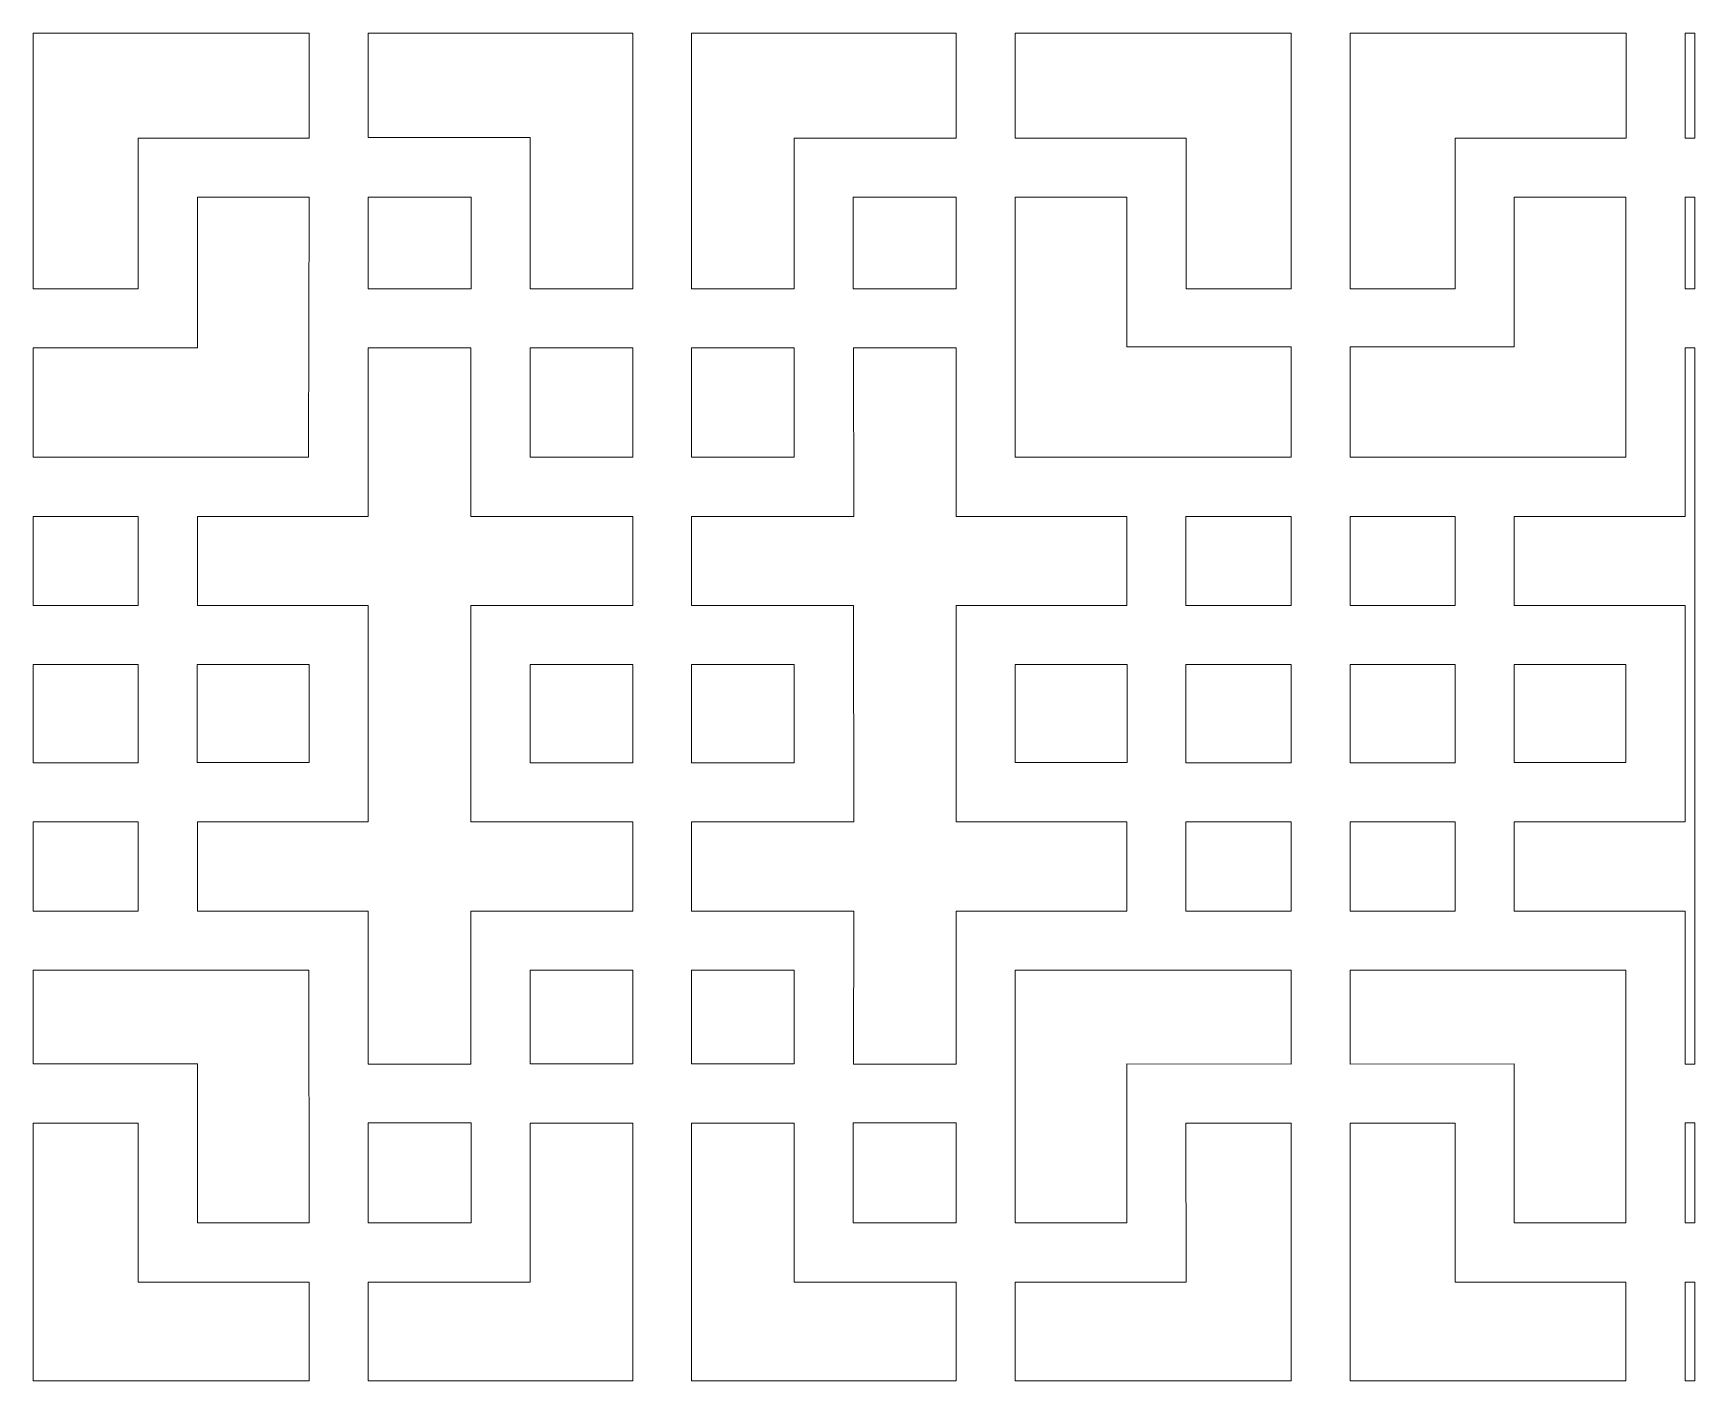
# Model space of a CAD drawing. Header units: centimetres. Extents: x -193 to 324, y -200 to 64.
# Drawn here: x -140.6 to -90, y -24.3 to 16.8 of the extents above; entities that cross this region are included whole.
import ezdxf

# ---------------------------------------------------------------- set-up
doc = ezdxf.new("R2010")
doc.units = ezdxf.units.CM
doc.header["$MEASUREMENT"] = 0
doc.layers.add('layer 1', color=7, linetype='Continuous')

msp = doc.modelspace()

# ---------------------------------------------------------------- linework, layer by layer
at = {"layer": 'layer 1', "color": 114, "lineweight": 9}
for points, knots in [([(-137.39316, 13.57046), (-137.39316, 13.57046), (-137.39315, 8.98046), (-137.39315, 8.98046), (-137.39315, 8.98046), (-137.39315, 8.98046), (-140.59065, 8.98046), (-140.59065, 8.98046), (-140.59065, 8.98046), (-140.59065, 8.98046), (-140.59065, 16.77046), (-140.59065, 16.77046), (-140.59065, 16.77046), (-140.59065, 16.77046), (-132.18565, 16.77046), (-132.18565, 16.77046), (-132.18565, 16.77046), (-132.18565, 16.77046), (-132.18565, 13.57046), (-132.18565, 13.57046), (-132.18565, 13.57046), (-132.18565, 13.57046), (-137.39316, 13.57046), (-137.39316, 13.57046)], [0, 0, 0, 0, 0.14285714, 0.14285714, 0.14285714, 0.14285714, 0.28571429, 0.28571429, 0.28571429, 0.28571429, 0.42857143, 0.42857143, 0.42857143, 0.42857143, 0.57142857, 0.57142857, 0.57142857, 0.57142857, 0.71428571, 0.71428571, 0.71428571, 0.71428571, 1, 1, 1, 1]), ([(-125.45315, 13.59604), (-125.45315, 13.59604), (-130.38565, 13.59604), (-130.38565, 13.59604), (-130.38565, 13.59604), (-130.38565, 13.59604), (-130.38565, 16.77046), (-130.38565, 16.77046), (-130.38565, 16.77046), (-130.38565, 16.77046), (-122.32815, 16.77046), (-122.32815, 16.77046), (-122.32815, 16.77046), (-122.32815, 16.77046), (-122.32815, 8.98046), (-122.32815, 8.98046), (-122.32815, 8.98046), (-122.32815, 8.98046), (-125.45315, 8.98046), (-125.45315, 8.98046), (-125.45315, 8.98046), (-125.45315, 8.98046), (-125.45315, 13.59604), (-125.45315, 13.59604)], [0, 0, 0, 0, 0.14285714, 0.14285714, 0.14285714, 0.14285714, 0.28571429, 0.28571429, 0.28571429, 0.28571429, 0.42857143, 0.42857143, 0.42857143, 0.42857143, 0.57142857, 0.57142857, 0.57142857, 0.57142857, 0.71428571, 0.71428571, 0.71428571, 0.71428571, 1, 1, 1, 1]), ([(-112.48065, 16.77046), (-112.48065, 16.77046), (-112.48065, 13.57046), (-112.48065, 13.57046), (-112.48065, 13.57046), (-112.48065, 13.57046), (-117.41315, 13.57047), (-117.41315, 13.57047), (-117.41315, 13.57047), (-117.41315, 13.57047), (-117.41315, 8.98046), (-117.41315, 8.98046), (-117.41315, 8.98046), (-117.41315, 8.98046), (-120.53815, 8.98046), (-120.53815, 8.98046), (-120.53815, 8.98046), (-120.53815, 8.98046), (-120.53815, 16.77046), (-120.53815, 16.77046), (-120.53815, 16.77046), (-120.53815, 16.77046), (-112.48065, 16.77046), (-112.48065, 16.77046)], [0, 0, 0, 0, 0.14285714, 0.14285714, 0.14285714, 0.14285714, 0.28571429, 0.28571429, 0.28571429, 0.28571429, 0.42857143, 0.42857143, 0.42857143, 0.42857143, 0.57142857, 0.57142857, 0.57142857, 0.57142857, 0.71428571, 0.71428571, 0.71428571, 0.71428571, 1, 1, 1, 1]), ([(-102.27565, 16.77046), (-102.27565, 16.77046), (-102.27565, 8.98046), (-102.27565, 8.98046), (-102.27565, 8.98046), (-102.27565, 8.98046), (-105.47315, 8.98046), (-105.47315, 8.98046), (-105.47315, 8.98046), (-105.47315, 8.98046), (-105.47315, 13.57046), (-105.47315, 13.57046), (-105.47315, 13.57046), (-105.47315, 13.57046), (-110.68065, 13.57046), (-110.68065, 13.57046), (-110.68065, 13.57046), (-110.68065, 13.57046), (-110.68065, 16.77046), (-110.68065, 16.77046), (-110.68065, 16.77046), (-110.68065, 16.77046), (-102.27565, 16.77046), (-102.27565, 16.77046)], [0, 0, 0, 0, 0.14285714, 0.14285714, 0.14285714, 0.14285714, 0.28571429, 0.28571429, 0.28571429, 0.28571429, 0.42857143, 0.42857143, 0.42857143, 0.42857143, 0.57142857, 0.57142857, 0.57142857, 0.57142857, 0.71428571, 0.71428571, 0.71428571, 0.71428571, 1, 1, 1, 1]), ([(-100.47609, 16.77046), (-100.47609, 16.77046), (-100.47609, 8.98046), (-100.47609, 8.98046), (-100.47609, 8.98046), (-100.47609, 8.98046), (-97.27859, 8.98046), (-97.27859, 8.98046), (-97.27859, 8.98046), (-97.27859, 8.98046), (-97.27859, 13.57046), (-97.27859, 13.57046), (-97.27859, 13.57046), (-97.27859, 13.57046), (-92.07109, 13.57046), (-92.07109, 13.57046), (-92.07109, 13.57046), (-92.07109, 13.57046), (-92.07109, 16.77046), (-92.07109, 16.77046), (-92.07109, 16.77046), (-92.07109, 16.77046), (-100.47609, 16.77046), (-100.47609, 16.77046)], [0, 0, 0, 0, 0.14285714, 0.14285714, 0.14285714, 0.14285714, 0.28571429, 0.28571429, 0.28571429, 0.28571429, 0.42857143, 0.42857143, 0.42857143, 0.42857143, 0.57142857, 0.57142857, 0.57142857, 0.57142857, 0.71428571, 0.71428571, 0.71428571, 0.71428571, 1, 1, 1, 1]), ([(-89.97662, 16.77046), (-89.97662, 16.77046), (-89.9766, 13.57046), (-89.9766, 13.57046), (-89.9766, 13.57046), (-89.9766, 13.57046), (-90.27109, 13.57046), (-90.27109, 13.57046), (-90.27109, 13.57046), (-90.27109, 13.57046), (-90.27109, 16.77046), (-90.27109, 16.77046), (-90.27109, 16.77046), (-90.27109, 16.77046), (-89.97662, 16.77046), (-89.97662, 16.77046)], [0, 0, 0, 0, 0.2, 0.2, 0.2, 0.2, 0.4, 0.4, 0.4, 0.4, 0.6, 0.6, 0.6, 0.6, 1, 1, 1, 1]), ([(-132.20426, 3.8454), (-132.20426, 3.8454), (-140.59065, 3.84547), (-140.59065, 3.84547), (-140.59065, 3.84547), (-140.59065, 3.84547), (-140.59065, 7.18047), (-140.59065, 7.18047), (-140.59065, 7.18047), (-140.59065, 7.18047), (-135.59065, 7.18001), (-135.59065, 7.18001), (-135.59065, 7.18001), (-135.59065, 7.18001), (-135.59065, 11.77046), (-135.59065, 11.77046), (-135.59065, 11.77046), (-135.59065, 11.77046), (-132.18815, 11.77046), (-132.18815, 11.77046), (-132.18815, 11.77046), (-132.18815, 11.77046), (-132.20426, 3.8454), (-132.20426, 3.8454)], [0, 0, 0, 0, 0.14285714, 0.14285714, 0.14285714, 0.14285714, 0.28571429, 0.28571429, 0.28571429, 0.28571429, 0.42857143, 0.42857143, 0.42857143, 0.42857143, 0.57142857, 0.57142857, 0.57142857, 0.57142857, 0.71428571, 0.71428571, 0.71428571, 0.71428571, 1, 1, 1, 1]), ([(-130.38565, 11.77046), (-130.38565, 11.77046), (-127.25315, 11.77046), (-127.25315, 11.77046), (-127.25315, 11.77046), (-127.25315, 11.77046), (-127.25315, 8.98046), (-127.25315, 8.98046), (-127.25315, 8.98046), (-127.25315, 8.98046), (-130.38565, 8.98046), (-130.38565, 8.98046), (-130.38565, 8.98046), (-130.38565, 8.98046), (-130.38565, 11.77046), (-130.38565, 11.77046)], [0, 0, 0, 0, 0.2, 0.2, 0.2, 0.2, 0.4, 0.4, 0.4, 0.4, 0.6, 0.6, 0.6, 0.6, 1, 1, 1, 1]), ([(-115.61315, 11.77046), (-115.61315, 11.77046), (-112.48065, 11.77046), (-112.48065, 11.77046), (-112.48065, 11.77046), (-112.48065, 11.77046), (-112.48065, 8.98046), (-112.48065, 8.98046), (-112.48065, 8.98046), (-112.48065, 8.98046), (-115.61315, 8.98046), (-115.61315, 8.98046), (-115.61315, 8.98046), (-115.61315, 8.98046), (-115.61315, 11.77046), (-115.61315, 11.77046)], [0, 0, 0, 0, 0.2, 0.2, 0.2, 0.2, 0.4, 0.4, 0.4, 0.4, 0.6, 0.6, 0.6, 0.6, 1, 1, 1, 1]), ([(-110.67815, 3.84547), (-110.67815, 3.84547), (-110.67815, 11.77046), (-110.67815, 11.77046), (-110.67815, 11.77046), (-110.67815, 11.77046), (-107.27412, 11.77046), (-107.27412, 11.77046), (-107.27412, 11.77046), (-107.27412, 11.77046), (-107.27565, 7.21421), (-107.27565, 7.21421), (-107.27565, 7.21421), (-107.27565, 7.21421), (-102.27565, 7.21421), (-102.27565, 7.21421), (-102.27565, 7.21421), (-102.27565, 7.21421), (-102.27565, 3.84547), (-102.27565, 3.84547), (-102.27565, 3.84547), (-102.27565, 3.84547), (-110.67815, 3.84547), (-110.67815, 3.84547)], [0, 0, 0, 0, 0.14285714, 0.14285714, 0.14285714, 0.14285714, 0.28571429, 0.28571429, 0.28571429, 0.28571429, 0.42857143, 0.42857143, 0.42857143, 0.42857143, 0.57142857, 0.57142857, 0.57142857, 0.57142857, 0.71428571, 0.71428571, 0.71428571, 0.71428571, 1, 1, 1, 1]), ([(-92.07359, 3.84547), (-92.07359, 3.84547), (-92.07359, 11.77046), (-92.07359, 11.77046), (-92.07359, 11.77046), (-92.07359, 11.77046), (-95.47762, 11.77046), (-95.47762, 11.77046), (-95.47762, 11.77046), (-95.47762, 11.77046), (-95.47609, 7.21421), (-95.47609, 7.21421), (-95.47609, 7.21421), (-95.47609, 7.21421), (-100.47609, 7.21421), (-100.47609, 7.21421), (-100.47609, 7.21421), (-100.47609, 7.21421), (-100.47609, 3.84547), (-100.47609, 3.84547), (-100.47609, 3.84547), (-100.47609, 3.84547), (-92.07359, 3.84547), (-92.07359, 3.84547)], [0, 0, 0, 0, 0.14285714, 0.14285714, 0.14285714, 0.14285714, 0.28571429, 0.28571429, 0.28571429, 0.28571429, 0.42857143, 0.42857143, 0.42857143, 0.42857143, 0.57142857, 0.57142857, 0.57142857, 0.57142857, 0.71428571, 0.71428571, 0.71428571, 0.71428571, 1, 1, 1, 1]), ([(-89.97662, 11.77046), (-89.97662, 11.77046), (-89.9766, 8.98046), (-89.9766, 8.98046), (-89.9766, 8.98046), (-89.9766, 8.98046), (-90.27109, 8.98046), (-90.27109, 8.98046), (-90.27109, 8.98046), (-90.27109, 8.98046), (-90.27109, 11.77046), (-90.27109, 11.77046), (-90.27109, 11.77046), (-90.27109, 11.77046), (-89.97662, 11.77046), (-89.97662, 11.77046)], [0, 0, 0, 0, 0.2, 0.2, 0.2, 0.2, 0.4, 0.4, 0.4, 0.4, 0.6, 0.6, 0.6, 0.6, 1, 1, 1, 1]), ([(-130.38564, -0.66954), (-130.38564, -0.66954), (-130.38565, -7.26452), (-130.38565, -7.26452), (-130.38565, -7.26452), (-130.38565, -7.26452), (-135.59065, -7.26453), (-135.59065, -7.26453), (-135.59065, -7.26453), (-135.59065, -7.26453), (-135.59065, -9.98453), (-135.59065, -9.98453), (-135.59065, -9.98453), (-135.59065, -9.98453), (-130.38565, -9.98453), (-130.38565, -9.98453), (-130.38565, -9.98453), (-130.38565, -9.98453), (-130.38565, -14.64454), (-130.38565, -14.64454), (-130.38565, -14.64454), (-130.38565, -14.64454), (-127.25815, -14.64454), (-127.25815, -14.64454), (-127.25815, -14.64454), (-127.25815, -14.64454), (-127.25815, -9.98205), (-127.25815, -9.98205), (-127.25815, -9.98205), (-127.25815, -9.98205), (-122.32315, -9.98453), (-122.32315, -9.98453), (-122.32315, -9.98453), (-122.32315, -9.98453), (-122.32315, -7.26453), (-122.32315, -7.26453), (-122.32315, -7.26453), (-122.32315, -7.26453), (-127.25815, -7.26453), (-127.25815, -7.26453), (-127.25815, -7.26453), (-127.25815, -7.26453), (-127.25815, -0.66955), (-127.25815, -0.66955), (-127.25815, -0.66955), (-127.25815, -0.66955), (-122.32315, -0.66954), (-122.32315, -0.66954), (-122.32315, -0.66954), (-122.32315, -0.66954), (-122.32315, 2.04297), (-122.32315, 2.04297), (-122.32315, 2.04297), (-122.32315, 2.04297), (-127.25815, 2.04296), (-127.25815, 2.04296), (-127.25815, 2.04296), (-127.25815, 2.04296), (-127.25815, 7.18047), (-127.25815, 7.18047), (-127.25815, 7.18047), (-127.25815, 7.18047), (-130.38565, 7.18047), (-130.38565, 7.18047), (-130.38565, 7.18047), (-130.38565, 7.18047), (-130.38565, 2.04297), (-130.38565, 2.04297), (-130.38565, 2.04297), (-130.38565, 2.04297), (-135.59065, 2.04297), (-135.59065, 2.04297), (-135.59065, 2.04297), (-135.59065, 2.04297), (-135.59065, -0.66954), (-135.59065, -0.66954), (-135.59065, -0.66954), (-135.59065, -0.66954), (-130.38564, -0.66954), (-130.38564, -0.66954)], [0, 0, 0, 0, 0.04761905, 0.04761905, 0.04761905, 0.04761905, 0.0952381, 0.0952381, 0.0952381, 0.0952381, 0.14285714, 0.14285714, 0.14285714, 0.14285714, 0.19047619, 0.19047619, 0.19047619, 0.19047619, 0.23809524, 0.23809524, 0.23809524, 0.23809524, 0.28571429, 0.28571429, 0.28571429, 0.28571429, 0.33333333, 0.33333333, 0.33333333, 0.33333333, 0.38095238, 0.38095238, 0.38095238, 0.38095238, 0.42857143, 0.42857143, 0.42857143, 0.42857143, 0.47619048, 0.47619048, 0.47619048, 0.47619048, 0.52380952, 0.52380952, 0.52380952, 0.52380952, 0.57142857, 0.57142857, 0.57142857, 0.57142857, 0.61904762, 0.61904762, 0.61904762, 0.61904762, 0.66666667, 0.66666667, 0.66666667, 0.66666667, 0.71428571, 0.71428571, 0.71428571, 0.71428571, 0.76190476, 0.76190476, 0.76190476, 0.76190476, 0.80952381, 0.80952381, 0.80952381, 0.80952381, 0.85714286, 0.85714286, 0.85714286, 0.85714286, 0.9047619, 0.9047619, 0.9047619, 0.9047619, 1, 1, 1, 1]), ([(-125.45315, 7.17797), (-125.45315, 7.17797), (-122.32315, 7.17797), (-122.32315, 7.17797), (-122.32315, 7.17797), (-122.32315, 7.17797), (-122.32315, 3.84547), (-122.32315, 3.84547), (-122.32315, 3.84547), (-122.32315, 3.84547), (-125.45315, 3.84547), (-125.45315, 3.84547), (-125.45315, 3.84547), (-125.45315, 3.84547), (-125.45315, 7.17797), (-125.45315, 7.17797)], [0, 0, 0, 0, 0.2, 0.2, 0.2, 0.2, 0.4, 0.4, 0.4, 0.4, 0.6, 0.6, 0.6, 0.6, 1, 1, 1, 1]), ([(-115.59567, -7.26453), (-115.59567, -7.26453), (-115.60815, -0.66953), (-115.60815, -0.66953), (-115.60815, -0.66953), (-115.60815, -0.66953), (-120.54315, -0.66954), (-120.54315, -0.66954), (-120.54315, -0.66954), (-120.54315, -0.66954), (-120.54315, 2.04297), (-120.54315, 2.04297), (-120.54315, 2.04297), (-120.54315, 2.04297), (-115.59568, 2.04297), (-115.59568, 2.04297), (-115.59568, 2.04297), (-115.59568, 2.04297), (-115.60815, 7.18047), (-115.60815, 7.18047), (-115.60815, 7.18047), (-115.60815, 7.18047), (-112.48065, 7.18047), (-112.48065, 7.18047), (-112.48065, 7.18047), (-112.48065, 7.18047), (-112.48065, 2.04297), (-112.48065, 2.04297), (-112.48065, 2.04297), (-112.48065, 2.04297), (-107.27565, 2.04297), (-107.27565, 2.04297), (-107.27565, 2.04297), (-107.27565, 2.04297), (-107.27565, -0.66954), (-107.27565, -0.66954), (-107.27565, -0.66954), (-107.27565, -0.66954), (-112.48065, -0.66953), (-112.48065, -0.66953), (-112.48065, -0.66953), (-112.48065, -0.66953), (-112.48065, -7.26454), (-112.48065, -7.26454), (-112.48065, -7.26454), (-112.48065, -7.26454), (-107.27565, -7.26453), (-107.27565, -7.26453), (-107.27565, -7.26453), (-107.27565, -7.26453), (-107.27565, -9.98453), (-107.27565, -9.98453), (-107.27565, -9.98453), (-107.27565, -9.98453), (-112.48065, -9.98204), (-112.48065, -9.98204), (-112.48065, -9.98204), (-112.48065, -9.98204), (-112.48065, -14.64454), (-112.48065, -14.64454), (-112.48065, -14.64454), (-112.48065, -14.64454), (-115.60815, -14.64454), (-115.60815, -14.64454), (-115.60815, -14.64454), (-115.60815, -14.64454), (-115.59568, -9.98453), (-115.59568, -9.98453), (-115.59568, -9.98453), (-115.59568, -9.98453), (-120.54315, -9.98453), (-120.54315, -9.98453), (-120.54315, -9.98453), (-120.54315, -9.98453), (-120.54315, -7.26453), (-120.54315, -7.26453), (-120.54315, -7.26453), (-120.54315, -7.26453), (-115.59567, -7.26453), (-115.59567, -7.26453)], [0, 0, 0, 0, 0.04761905, 0.04761905, 0.04761905, 0.04761905, 0.0952381, 0.0952381, 0.0952381, 0.0952381, 0.14285714, 0.14285714, 0.14285714, 0.14285714, 0.19047619, 0.19047619, 0.19047619, 0.19047619, 0.23809524, 0.23809524, 0.23809524, 0.23809524, 0.28571429, 0.28571429, 0.28571429, 0.28571429, 0.33333333, 0.33333333, 0.33333333, 0.33333333, 0.38095238, 0.38095238, 0.38095238, 0.38095238, 0.42857143, 0.42857143, 0.42857143, 0.42857143, 0.47619048, 0.47619048, 0.47619048, 0.47619048, 0.52380952, 0.52380952, 0.52380952, 0.52380952, 0.57142857, 0.57142857, 0.57142857, 0.57142857, 0.61904762, 0.61904762, 0.61904762, 0.61904762, 0.66666667, 0.66666667, 0.66666667, 0.66666667, 0.71428571, 0.71428571, 0.71428571, 0.71428571, 0.76190476, 0.76190476, 0.76190476, 0.76190476, 0.80952381, 0.80952381, 0.80952381, 0.80952381, 0.85714286, 0.85714286, 0.85714286, 0.85714286, 0.9047619, 0.9047619, 0.9047619, 0.9047619, 1, 1, 1, 1]), ([(-120.54315, 7.17797), (-120.54315, 7.17797), (-117.41315, 7.17797), (-117.41315, 7.17797), (-117.41315, 7.17797), (-117.41315, 7.17797), (-117.41315, 3.84547), (-117.41315, 3.84547), (-117.41315, 3.84547), (-117.41315, 3.84547), (-120.54315, 3.84547), (-120.54315, 3.84547), (-120.54315, 3.84547), (-120.54315, 3.84547), (-120.54315, 7.17797), (-120.54315, 7.17797)], [0, 0, 0, 0, 0.2, 0.2, 0.2, 0.2, 0.4, 0.4, 0.4, 0.4, 0.6, 0.6, 0.6, 0.6, 1, 1, 1, 1]), ([(-89.97661, 7.18047), (-89.97661, 7.18047), (-89.9766, -14.64454), (-89.9766, -14.64454), (-89.9766, -14.64454), (-89.9766, -14.64454), (-90.27109, -14.64454), (-90.27109, -14.64454), (-90.27109, -14.64454), (-90.27109, -14.64454), (-90.27109, -9.98204), (-90.27109, -9.98204), (-90.27109, -9.98204), (-90.27109, -9.98204), (-95.47609, -9.98453), (-95.47609, -9.98453), (-95.47609, -9.98453), (-95.47609, -9.98453), (-95.47609, -7.26453), (-95.47609, -7.26453), (-95.47609, -7.26453), (-95.47609, -7.26453), (-90.27109, -7.26454), (-90.27109, -7.26454), (-90.27109, -7.26454), (-90.27109, -7.26454), (-90.27109, -0.66953), (-90.27109, -0.66953), (-90.27109, -0.66953), (-90.27109, -0.66953), (-95.47609, -0.66954), (-95.47609, -0.66954), (-95.47609, -0.66954), (-95.47609, -0.66954), (-95.47609, 2.04297), (-95.47609, 2.04297), (-95.47609, 2.04297), (-95.47609, 2.04297), (-90.27109, 2.04297), (-90.27109, 2.04297), (-90.27109, 2.04297), (-90.27109, 2.04297), (-90.27109, 7.18047), (-90.27109, 7.18047), (-90.27109, 7.18047), (-90.27109, 7.18047), (-89.97661, 7.18047), (-89.97661, 7.18047)], [0, 0, 0, 0, 0.07692308, 0.07692308, 0.07692308, 0.07692308, 0.15384615, 0.15384615, 0.15384615, 0.15384615, 0.23076923, 0.23076923, 0.23076923, 0.23076923, 0.30769231, 0.30769231, 0.30769231, 0.30769231, 0.38461538, 0.38461538, 0.38461538, 0.38461538, 0.46153846, 0.46153846, 0.46153846, 0.46153846, 0.53846154, 0.53846154, 0.53846154, 0.53846154, 0.61538462, 0.61538462, 0.61538462, 0.61538462, 0.69230769, 0.69230769, 0.69230769, 0.69230769, 0.76923077, 0.76923077, 0.76923077, 0.76923077, 0.84615385, 0.84615385, 0.84615385, 0.84615385, 1, 1, 1, 1]), ([(-140.59065, 2.04546), (-140.59065, 2.04546), (-137.39065, 2.04546), (-137.39065, 2.04546), (-137.39065, 2.04546), (-137.39065, 2.04546), (-137.39065, -0.66954), (-137.39065, -0.66954), (-137.39065, -0.66954), (-137.39065, -0.66954), (-140.59065, -0.66954), (-140.59065, -0.66954), (-140.59065, -0.66954), (-140.59065, -0.66954), (-140.59065, 2.04546), (-140.59065, 2.04546)], [0, 0, 0, 0, 0.2, 0.2, 0.2, 0.2, 0.4, 0.4, 0.4, 0.4, 0.6, 0.6, 0.6, 0.6, 1, 1, 1, 1]), ([(-105.47565, 2.04546), (-105.47565, 2.04546), (-102.27565, 2.04546), (-102.27565, 2.04546), (-102.27565, 2.04546), (-102.27565, 2.04546), (-102.27565, -0.66954), (-102.27565, -0.66954), (-102.27565, -0.66954), (-102.27565, -0.66954), (-105.47565, -0.66954), (-105.47565, -0.66954), (-105.47565, -0.66954), (-105.47565, -0.66954), (-105.47565, 2.04546), (-105.47565, 2.04546)], [0, 0, 0, 0, 0.2, 0.2, 0.2, 0.2, 0.4, 0.4, 0.4, 0.4, 0.6, 0.6, 0.6, 0.6, 1, 1, 1, 1]), ([(-97.27609, 2.04546), (-97.27609, 2.04546), (-100.47609, 2.04546), (-100.47609, 2.04546), (-100.47609, 2.04546), (-100.47609, 2.04546), (-100.47609, -0.66954), (-100.47609, -0.66954), (-100.47609, -0.66954), (-100.47609, -0.66954), (-97.27609, -0.66954), (-97.27609, -0.66954), (-97.27609, -0.66954), (-97.27609, -0.66954), (-97.27609, 2.04546), (-97.27609, 2.04546)], [0, 0, 0, 0, 0.2, 0.2, 0.2, 0.2, 0.4, 0.4, 0.4, 0.4, 0.6, 0.6, 0.6, 0.6, 1, 1, 1, 1]), ([(-140.59065, -2.46954), (-140.59065, -2.46954), (-137.39065, -2.46954), (-137.39065, -2.46954), (-137.39065, -2.46954), (-137.39065, -2.46954), (-137.39065, -5.46453), (-137.39065, -5.46453), (-137.39065, -5.46453), (-137.39065, -5.46453), (-140.59065, -5.46453), (-140.59065, -5.46453), (-140.59065, -5.46453), (-140.59065, -5.46453), (-140.59065, -2.46954), (-140.59065, -2.46954)], [0, 0, 0, 0, 0.2, 0.2, 0.2, 0.2, 0.4, 0.4, 0.4, 0.4, 0.6, 0.6, 0.6, 0.6, 1, 1, 1, 1]), ([(-135.59565, -2.46954), (-135.59565, -2.46954), (-132.18815, -2.46954), (-132.18815, -2.46954), (-132.18815, -2.46954), (-132.18815, -2.46954), (-132.18815, -5.45953), (-132.18815, -5.45953), (-132.18815, -5.45953), (-132.18815, -5.45953), (-135.59565, -5.45953), (-135.59565, -5.45953), (-135.59565, -5.45953), (-135.59565, -5.45953), (-135.59565, -2.46954), (-135.59565, -2.46954)], [0, 0, 0, 0, 0.2, 0.2, 0.2, 0.2, 0.4, 0.4, 0.4, 0.4, 0.6, 0.6, 0.6, 0.6, 1, 1, 1, 1]), ([(-125.45315, -2.46703), (-125.45315, -2.46703), (-122.32065, -2.46703), (-122.32065, -2.46703), (-122.32065, -2.46703), (-122.32065, -2.46703), (-122.32065, -5.46453), (-122.32065, -5.46453), (-122.32065, -5.46453), (-122.32065, -5.46453), (-125.45315, -5.46453), (-125.45315, -5.46453), (-125.45315, -5.46453), (-125.45315, -5.46453), (-125.45315, -2.46703), (-125.45315, -2.46703)], [0, 0, 0, 0, 0.2, 0.2, 0.2, 0.2, 0.4, 0.4, 0.4, 0.4, 0.6, 0.6, 0.6, 0.6, 1, 1, 1, 1]), ([(-120.54315, -2.46703), (-120.54315, -2.46703), (-117.41315, -2.46703), (-117.41315, -2.46703), (-117.41315, -2.46703), (-117.41315, -2.46703), (-117.41315, -5.46453), (-117.41315, -5.46453), (-117.41315, -5.46453), (-117.41315, -5.46453), (-120.54315, -5.46453), (-120.54315, -5.46453), (-120.54315, -5.46453), (-120.54315, -5.46453), (-120.54315, -2.46703), (-120.54315, -2.46703)], [0, 0, 0, 0, 0.2, 0.2, 0.2, 0.2, 0.4, 0.4, 0.4, 0.4, 0.6, 0.6, 0.6, 0.6, 1, 1, 1, 1]), ([(-110.67815, -2.46954), (-110.67815, -2.46954), (-107.27065, -2.46954), (-107.27065, -2.46954), (-107.27065, -2.46954), (-107.27065, -2.46954), (-107.27065, -5.45953), (-107.27065, -5.45953), (-107.27065, -5.45953), (-107.27065, -5.45953), (-110.67815, -5.45953), (-110.67815, -5.45953), (-110.67815, -5.45953), (-110.67815, -5.45953), (-110.67815, -2.46954), (-110.67815, -2.46954)], [0, 0, 0, 0, 0.2, 0.2, 0.2, 0.2, 0.4, 0.4, 0.4, 0.4, 0.6, 0.6, 0.6, 0.6, 1, 1, 1, 1]), ([(-105.47565, -2.46954), (-105.47565, -2.46954), (-102.27565, -2.46954), (-102.27565, -2.46954), (-102.27565, -2.46954), (-102.27565, -2.46954), (-102.27565, -5.46453), (-102.27565, -5.46453), (-102.27565, -5.46453), (-102.27565, -5.46453), (-105.47565, -5.46453), (-105.47565, -5.46453), (-105.47565, -5.46453), (-105.47565, -5.46453), (-105.47565, -2.46954), (-105.47565, -2.46954)], [0, 0, 0, 0, 0.2, 0.2, 0.2, 0.2, 0.4, 0.4, 0.4, 0.4, 0.6, 0.6, 0.6, 0.6, 1, 1, 1, 1]), ([(-97.27609, -2.46954), (-97.27609, -2.46954), (-100.47609, -2.46954), (-100.47609, -2.46954), (-100.47609, -2.46954), (-100.47609, -2.46954), (-100.47609, -5.46453), (-100.47609, -5.46453), (-100.47609, -5.46453), (-100.47609, -5.46453), (-97.27609, -5.46453), (-97.27609, -5.46453), (-97.27609, -5.46453), (-97.27609, -5.46453), (-97.27609, -2.46954), (-97.27609, -2.46954)], [0, 0, 0, 0, 0.2, 0.2, 0.2, 0.2, 0.4, 0.4, 0.4, 0.4, 0.6, 0.6, 0.6, 0.6, 1, 1, 1, 1]), ([(-92.07359, -2.46954), (-92.07359, -2.46954), (-95.48109, -2.46954), (-95.48109, -2.46954), (-95.48109, -2.46954), (-95.48109, -2.46954), (-95.48109, -5.45953), (-95.48109, -5.45953), (-95.48109, -5.45953), (-95.48109, -5.45953), (-92.07359, -5.45953), (-92.07359, -5.45953), (-92.07359, -5.45953), (-92.07359, -5.45953), (-92.07359, -2.46954), (-92.07359, -2.46954)], [0, 0, 0, 0, 0.2, 0.2, 0.2, 0.2, 0.4, 0.4, 0.4, 0.4, 0.6, 0.6, 0.6, 0.6, 1, 1, 1, 1]), ([(-140.59014, -7.2604), (-140.59014, -7.2604), (-137.39225, -7.2604), (-137.39225, -7.2604), (-137.39225, -7.2604), (-137.39225, -7.2604), (-137.39225, -9.98676), (-137.39225, -9.98676), (-137.39225, -9.98676), (-137.39225, -9.98676), (-140.59014, -9.98676), (-140.59014, -9.98676), (-140.59014, -9.98676), (-140.59014, -9.98676), (-140.59014, -7.2604), (-140.59014, -7.2604)], [0, 0, 0, 0, 0.2, 0.2, 0.2, 0.2, 0.4, 0.4, 0.4, 0.4, 0.6, 0.6, 0.6, 0.6, 1, 1, 1, 1]), ([(-105.47565, -7.26204), (-105.47565, -7.26204), (-102.27565, -7.26204), (-102.27565, -7.26204), (-102.27565, -7.26204), (-102.27565, -7.26204), (-102.27565, -9.98453), (-102.27565, -9.98453), (-102.27565, -9.98453), (-102.27565, -9.98453), (-105.47565, -9.98453), (-105.47565, -9.98453), (-105.47565, -9.98453), (-105.47565, -9.98453), (-105.47565, -7.26204), (-105.47565, -7.26204)], [0, 0, 0, 0, 0.2, 0.2, 0.2, 0.2, 0.4, 0.4, 0.4, 0.4, 0.6, 0.6, 0.6, 0.6, 1, 1, 1, 1]), ([(-97.27609, -7.26204), (-97.27609, -7.26204), (-100.47609, -7.26204), (-100.47609, -7.26204), (-100.47609, -7.26204), (-100.47609, -7.26204), (-100.47609, -9.98453), (-100.47609, -9.98453), (-100.47609, -9.98453), (-100.47609, -9.98453), (-97.27609, -9.98453), (-97.27609, -9.98453), (-97.27609, -9.98453), (-97.27609, -9.98453), (-97.27609, -7.26204), (-97.27609, -7.26204)], [0, 0, 0, 0, 0.2, 0.2, 0.2, 0.2, 0.4, 0.4, 0.4, 0.4, 0.6, 0.6, 0.6, 0.6, 1, 1, 1, 1]), ([(-135.59065, -14.63954), (-135.59065, -14.63954), (-140.59065, -14.64076), (-140.59065, -14.64076), (-140.59065, -14.64076), (-140.59065, -14.64076), (-140.59065, -11.78454), (-140.59065, -11.78454), (-140.59065, -11.78454), (-140.59065, -11.78454), (-132.19355, -11.78454), (-132.19355, -11.78454), (-132.19355, -11.78454), (-132.19355, -11.78454), (-132.18815, -19.48704), (-132.18815, -19.48704), (-132.18815, -19.48704), (-132.18815, -19.48704), (-135.59065, -19.48704), (-135.59065, -19.48704), (-135.59065, -19.48704), (-135.59065, -19.48704), (-135.59065, -14.63954), (-135.59065, -14.63954)], [0, 0, 0, 0, 0.14285714, 0.14285714, 0.14285714, 0.14285714, 0.28571429, 0.28571429, 0.28571429, 0.28571429, 0.42857143, 0.42857143, 0.42857143, 0.42857143, 0.57142857, 0.57142857, 0.57142857, 0.57142857, 0.71428571, 0.71428571, 0.71428571, 0.71428571, 1, 1, 1, 1]), ([(-125.45315, -11.78204), (-125.45315, -11.78204), (-122.32315, -11.78204), (-122.32315, -11.78204), (-122.32315, -11.78204), (-122.32315, -11.78204), (-122.32315, -14.63954), (-122.32315, -14.63954), (-122.32315, -14.63954), (-122.32315, -14.63954), (-125.45315, -14.63954), (-125.45315, -14.63954), (-125.45315, -14.63954), (-125.45315, -14.63954), (-125.45315, -11.78204), (-125.45315, -11.78204)], [0, 0, 0, 0, 0.2, 0.2, 0.2, 0.2, 0.4, 0.4, 0.4, 0.4, 0.6, 0.6, 0.6, 0.6, 1, 1, 1, 1]), ([(-120.54315, -11.78204), (-120.54315, -11.78204), (-117.41065, -11.78204), (-117.41065, -11.78204), (-117.41065, -11.78204), (-117.41065, -11.78204), (-117.41065, -14.63954), (-117.41065, -14.63954), (-117.41065, -14.63954), (-117.41065, -14.63954), (-120.54315, -14.63954), (-120.54315, -14.63954), (-120.54315, -14.63954), (-120.54315, -14.63954), (-120.54315, -11.78204), (-120.54315, -11.78204)], [0, 0, 0, 0, 0.2, 0.2, 0.2, 0.2, 0.4, 0.4, 0.4, 0.4, 0.6, 0.6, 0.6, 0.6, 1, 1, 1, 1]), ([(-107.27565, -14.63954), (-107.27565, -14.63954), (-102.27565, -14.64454), (-102.27565, -14.64454), (-102.27565, -14.64454), (-102.27565, -14.64454), (-102.27565, -11.78454), (-102.27565, -11.78454), (-102.27565, -11.78454), (-102.27565, -11.78454), (-110.67815, -11.78454), (-110.67815, -11.78454), (-110.67815, -11.78454), (-110.67815, -11.78454), (-110.67815, -19.48704), (-110.67815, -19.48704), (-110.67815, -19.48704), (-110.67815, -19.48704), (-107.27565, -19.48704), (-107.27565, -19.48704), (-107.27565, -19.48704), (-107.27565, -19.48704), (-107.27565, -14.63954), (-107.27565, -14.63954)], [0, 0, 0, 0, 0.14285714, 0.14285714, 0.14285714, 0.14285714, 0.28571429, 0.28571429, 0.28571429, 0.28571429, 0.42857143, 0.42857143, 0.42857143, 0.42857143, 0.57142857, 0.57142857, 0.57142857, 0.57142857, 0.71428571, 0.71428571, 0.71428571, 0.71428571, 1, 1, 1, 1]), ([(-95.47609, -14.63954), (-95.47609, -14.63954), (-100.47609, -14.64454), (-100.47609, -14.64454), (-100.47609, -14.64454), (-100.47609, -14.64454), (-100.47609, -11.78454), (-100.47609, -11.78454), (-100.47609, -11.78454), (-100.47609, -11.78454), (-92.07359, -11.78454), (-92.07359, -11.78454), (-92.07359, -11.78454), (-92.07359, -11.78454), (-92.07359, -19.48704), (-92.07359, -19.48704), (-92.07359, -19.48704), (-92.07359, -19.48704), (-95.47609, -19.48704), (-95.47609, -19.48704), (-95.47609, -19.48704), (-95.47609, -19.48704), (-95.47609, -14.63954), (-95.47609, -14.63954)], [0, 0, 0, 0, 0.14285714, 0.14285714, 0.14285714, 0.14285714, 0.28571429, 0.28571429, 0.28571429, 0.28571429, 0.42857143, 0.42857143, 0.42857143, 0.42857143, 0.57142857, 0.57142857, 0.57142857, 0.57142857, 0.71428571, 0.71428571, 0.71428571, 0.71428571, 1, 1, 1, 1]), ([(-140.59065, -16.44204), (-140.59065, -16.44204), (-137.39065, -16.44204), (-137.39065, -16.44204), (-137.39065, -16.44204), (-137.39065, -16.44204), (-137.39314, -21.28704), (-137.39314, -21.28704), (-137.39314, -21.28704), (-137.39314, -21.28704), (-132.18815, -21.28704), (-132.18815, -21.28704), (-132.18815, -21.28704), (-132.18815, -21.28704), (-132.18815, -24.29704), (-132.18815, -24.29704), (-132.18815, -24.29704), (-132.18815, -24.29704), (-140.59065, -24.29704), (-140.59065, -24.29704), (-140.59065, -24.29704), (-140.59065, -24.29704), (-140.59065, -16.44204), (-140.59065, -16.44204)], [0, 0, 0, 0, 0.14285714, 0.14285714, 0.14285714, 0.14285714, 0.28571429, 0.28571429, 0.28571429, 0.28571429, 0.42857143, 0.42857143, 0.42857143, 0.42857143, 0.57142857, 0.57142857, 0.57142857, 0.57142857, 0.71428571, 0.71428571, 0.71428571, 0.71428571, 1, 1, 1, 1]), ([(-130.38565, -16.43954), (-130.38565, -16.43954), (-127.25315, -16.43954), (-127.25315, -16.43954), (-127.25315, -16.43954), (-127.25315, -16.43954), (-127.25315, -19.48704), (-127.25315, -19.48704), (-127.25315, -19.48704), (-127.25315, -19.48704), (-130.38565, -19.48704), (-130.38565, -19.48704), (-130.38565, -19.48704), (-130.38565, -19.48704), (-130.38565, -16.43954), (-130.38565, -16.43954)], [0, 0, 0, 0, 0.2, 0.2, 0.2, 0.2, 0.4, 0.4, 0.4, 0.4, 0.6, 0.6, 0.6, 0.6, 1, 1, 1, 1]), ([(-125.45315, -21.28704), (-125.45315, -21.28704), (-125.45315, -16.44204), (-125.45315, -16.44204), (-125.45315, -16.44204), (-125.45315, -16.44204), (-122.32315, -16.44204), (-122.32315, -16.44204), (-122.32315, -16.44204), (-122.32315, -16.44204), (-122.32315, -24.29704), (-122.32315, -24.29704), (-122.32315, -24.29704), (-122.32315, -24.29704), (-130.38565, -24.29704), (-130.38565, -24.29704), (-130.38565, -24.29704), (-130.38565, -24.29704), (-130.38565, -21.28704), (-130.38565, -21.28704), (-130.38565, -21.28704), (-130.38565, -21.28704), (-125.45315, -21.28704), (-125.45315, -21.28704)], [0, 0, 0, 0, 0.14285714, 0.14285714, 0.14285714, 0.14285714, 0.28571429, 0.28571429, 0.28571429, 0.28571429, 0.42857143, 0.42857143, 0.42857143, 0.42857143, 0.57142857, 0.57142857, 0.57142857, 0.57142857, 0.71428571, 0.71428571, 0.71428571, 0.71428571, 1, 1, 1, 1]), ([(-120.54315, -24.29704), (-120.54315, -24.29704), (-120.54315, -16.44204), (-120.54315, -16.44204), (-120.54315, -16.44204), (-120.54315, -16.44204), (-117.41064, -16.44204), (-117.41064, -16.44204), (-117.41064, -16.44204), (-117.41064, -16.44204), (-117.41315, -21.28704), (-117.41315, -21.28704), (-117.41315, -21.28704), (-117.41315, -21.28704), (-112.48065, -21.28704), (-112.48065, -21.28704), (-112.48065, -21.28704), (-112.48065, -21.28704), (-112.48065, -24.29704), (-112.48065, -24.29704), (-112.48065, -24.29704), (-112.48065, -24.29704), (-120.54315, -24.29704), (-120.54315, -24.29704)], [0, 0, 0, 0, 0.14285714, 0.14285714, 0.14285714, 0.14285714, 0.28571429, 0.28571429, 0.28571429, 0.28571429, 0.42857143, 0.42857143, 0.42857143, 0.42857143, 0.57142857, 0.57142857, 0.57142857, 0.57142857, 0.71428571, 0.71428571, 0.71428571, 0.71428571, 1, 1, 1, 1]), ([(-115.61315, -16.43954), (-115.61315, -16.43954), (-112.48065, -16.43954), (-112.48065, -16.43954), (-112.48065, -16.43954), (-112.48065, -16.43954), (-112.48065, -19.48704), (-112.48065, -19.48704), (-112.48065, -19.48704), (-112.48065, -19.48704), (-115.61315, -19.48704), (-115.61315, -19.48704), (-115.61315, -19.48704), (-115.61315, -19.48704), (-115.61315, -16.43954), (-115.61315, -16.43954)], [0, 0, 0, 0, 0.2, 0.2, 0.2, 0.2, 0.4, 0.4, 0.4, 0.4, 0.6, 0.6, 0.6, 0.6, 1, 1, 1, 1]), ([(-102.27565, -24.29704), (-102.27565, -24.29704), (-102.27565, -16.44204), (-102.27565, -16.44204), (-102.27565, -16.44204), (-102.27565, -16.44204), (-105.47565, -16.44204), (-105.47565, -16.44204), (-105.47565, -16.44204), (-105.47565, -16.44204), (-105.47315, -21.28704), (-105.47315, -21.28704), (-105.47315, -21.28704), (-105.47315, -21.28704), (-110.67815, -21.28704), (-110.67815, -21.28704), (-110.67815, -21.28704), (-110.67815, -21.28704), (-110.67815, -24.29704), (-110.67815, -24.29704), (-110.67815, -24.29704), (-110.67815, -24.29704), (-102.27565, -24.29704), (-102.27565, -24.29704)], [0, 0, 0, 0, 0.14285714, 0.14285714, 0.14285714, 0.14285714, 0.28571429, 0.28571429, 0.28571429, 0.28571429, 0.42857143, 0.42857143, 0.42857143, 0.42857143, 0.57142857, 0.57142857, 0.57142857, 0.57142857, 0.71428571, 0.71428571, 0.71428571, 0.71428571, 1, 1, 1, 1]), ([(-100.47609, -24.29704), (-100.47609, -24.29704), (-100.47609, -16.44204), (-100.47609, -16.44204), (-100.47609, -16.44204), (-100.47609, -16.44204), (-97.27609, -16.44204), (-97.27609, -16.44204), (-97.27609, -16.44204), (-97.27609, -16.44204), (-97.27859, -21.28704), (-97.27859, -21.28704), (-97.27859, -21.28704), (-97.27859, -21.28704), (-92.07359, -21.28704), (-92.07359, -21.28704), (-92.07359, -21.28704), (-92.07359, -21.28704), (-92.07359, -24.29704), (-92.07359, -24.29704), (-92.07359, -24.29704), (-92.07359, -24.29704), (-100.47609, -24.29704), (-100.47609, -24.29704)], [0, 0, 0, 0, 0.14285714, 0.14285714, 0.14285714, 0.14285714, 0.28571429, 0.28571429, 0.28571429, 0.28571429, 0.42857143, 0.42857143, 0.42857143, 0.42857143, 0.57142857, 0.57142857, 0.57142857, 0.57142857, 0.71428571, 0.71428571, 0.71428571, 0.71428571, 1, 1, 1, 1]), ([(-89.97661, -16.43954), (-89.97661, -16.43954), (-89.9766, -19.48704), (-89.9766, -19.48704), (-89.9766, -19.48704), (-89.9766, -19.48704), (-90.27109, -19.48704), (-90.27109, -19.48704), (-90.27109, -19.48704), (-90.27109, -19.48704), (-90.27109, -16.43954), (-90.27109, -16.43954), (-90.27109, -16.43954), (-90.27109, -16.43954), (-89.97661, -16.43954), (-89.97661, -16.43954)], [0, 0, 0, 0, 0.2, 0.2, 0.2, 0.2, 0.4, 0.4, 0.4, 0.4, 0.6, 0.6, 0.6, 0.6, 1, 1, 1, 1]), ([(-89.97661, -21.28704), (-89.97661, -21.28704), (-89.9766, -24.29704), (-89.9766, -24.29704), (-89.9766, -24.29704), (-89.9766, -24.29704), (-90.27109, -24.29704), (-90.27109, -24.29704), (-90.27109, -24.29704), (-90.27109, -24.29704), (-90.27109, -21.28704), (-90.27109, -21.28704), (-90.27109, -21.28704), (-90.27109, -21.28704), (-89.97661, -21.28704), (-89.97661, -21.28704)], [0, 0, 0, 0, 0.2, 0.2, 0.2, 0.2, 0.4, 0.4, 0.4, 0.4, 0.6, 0.6, 0.6, 0.6, 1, 1, 1, 1])]:
    msp.add_open_spline(points, degree=3, knots=knots, dxfattribs=at)

doc.saveas('drawing.dxf')
